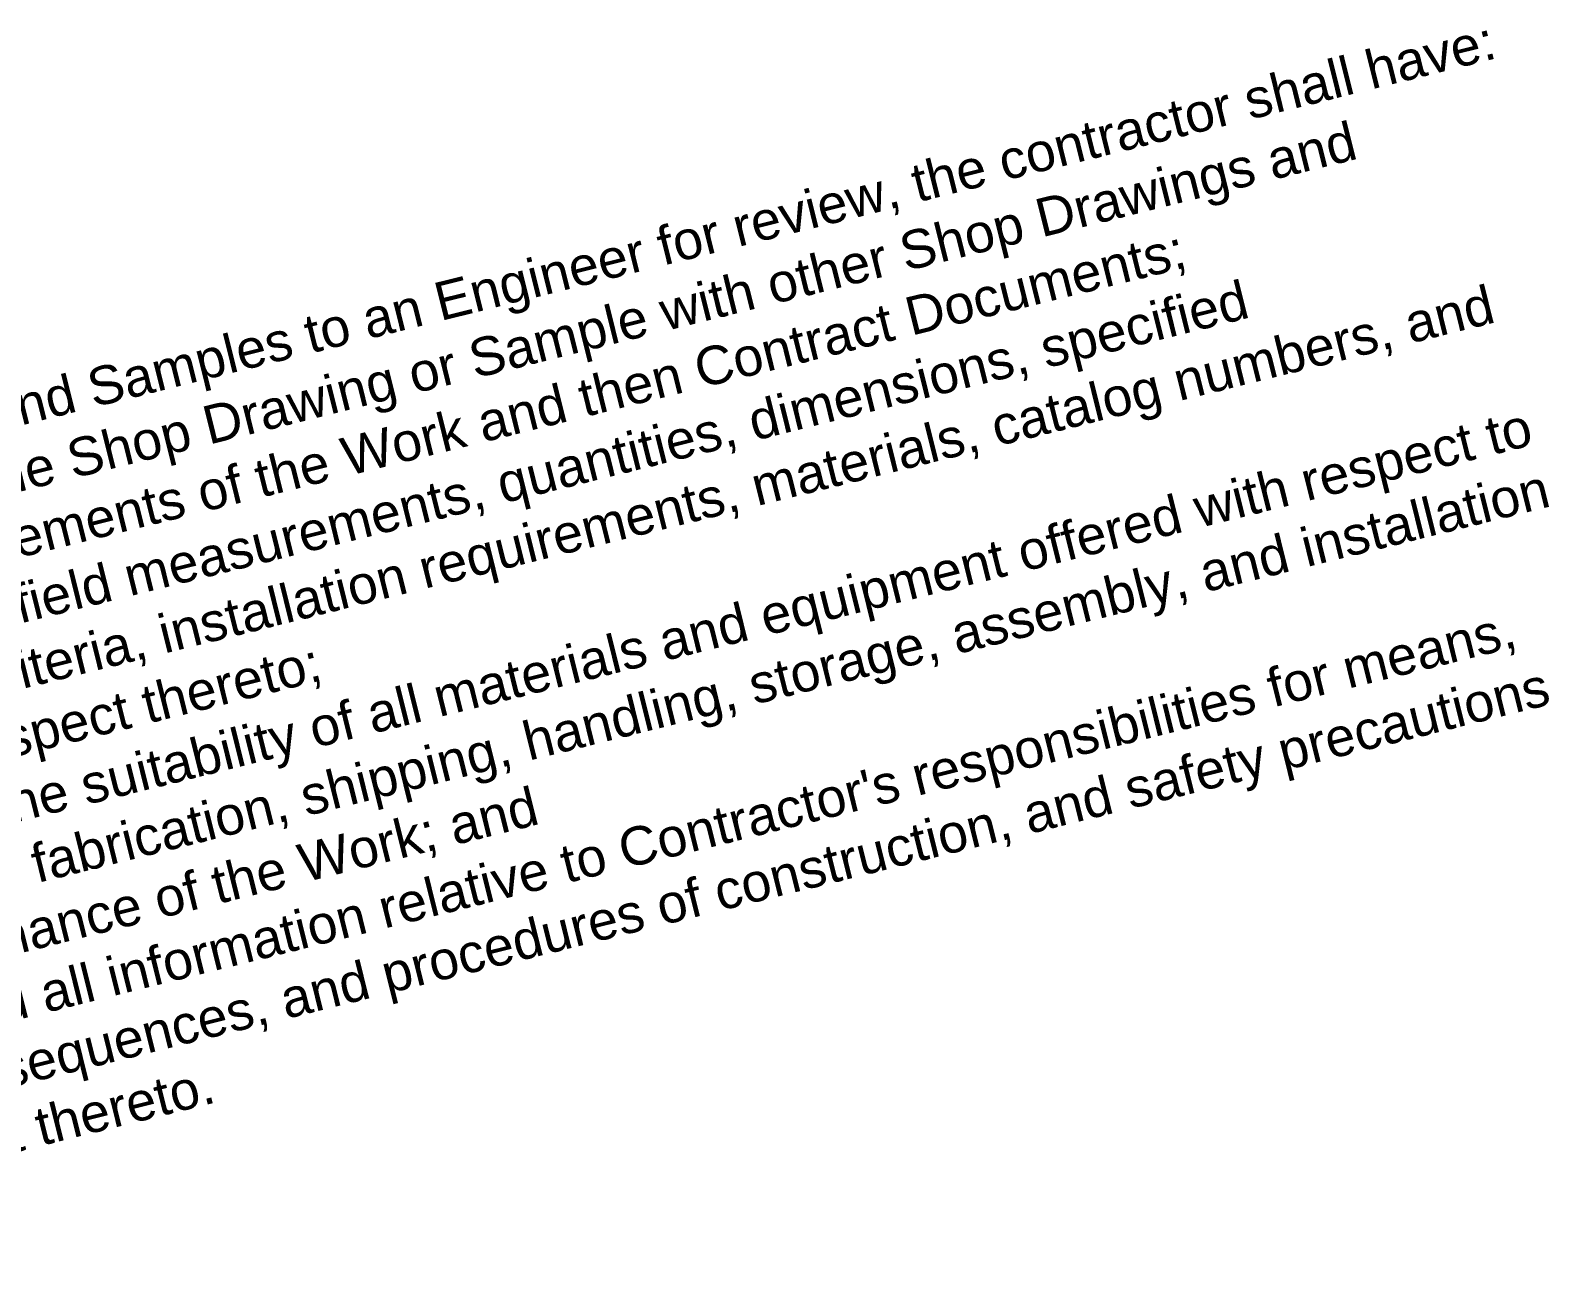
# Model space of a CAD drawing. Header units: inches. Extents: x -207898 to 3408902, y 497526 to 4632928.
# Drawn here: x 274724 to 282642, y 536609 to 543101 of the extents above; entities that cross this region are included whole.
import ezdxf

# ---------------------------------------------------------------- set-up
doc = ezdxf.new("R2010")
doc.units = ezdxf.units.IN
doc.header["$MEASUREMENT"] = 0
doc.layers.add('A-TEXT', color=7, linetype='Continuous')
doc.styles.add('romans', font='romans.shx')

msp = doc.modelspace()

# ---------------------------------------------------------------- texts
at = {"layer": 'A-TEXT', "color": 0, "insert": (270302.3, 540160.8, 0), "char_height": 200, "attachment_point": 1, "rotation": 13.97142, "style": 'romans'}
msp.add_mtext_dynamic_manual_height_columns("\\pxb1,a1;{\\fArial|b0|i0|c0|p34;\\C256;Prior to submitting Shop Drawings and Samples to an Engineer for review, the contractor shall have:\\P\\pi-2.55,l4.05;a)^IReviewed and coordinated the Shop Drawing or Sample with other Shop Drawings and Samples and with the requirements of the Work and then Contract Documents;\\Pb)^IDetermined and verified all field measurements, quantities, dimensions, specified performance and design criteria, installation requirements, materials, catalog numbers, and similar information with respect thereto;\\Pc)^IDetermined and verified the suitability of all materials and equipment offered with respect to the indicated application, fabrication, shipping, handling, storage, assembly, and installation pertaining to the performance of the Work; and\\Pd)^IDetermined and verified all information relative to Contractor's responsibilities for means, methods, techniques, sequences, and procedures of construction, and safety precautions and programs incident thereto.}", width=12122.419, gutter_width=2497.9, heights=[6342.7], dxfattribs=at)

doc.saveas('drawing.dxf')
